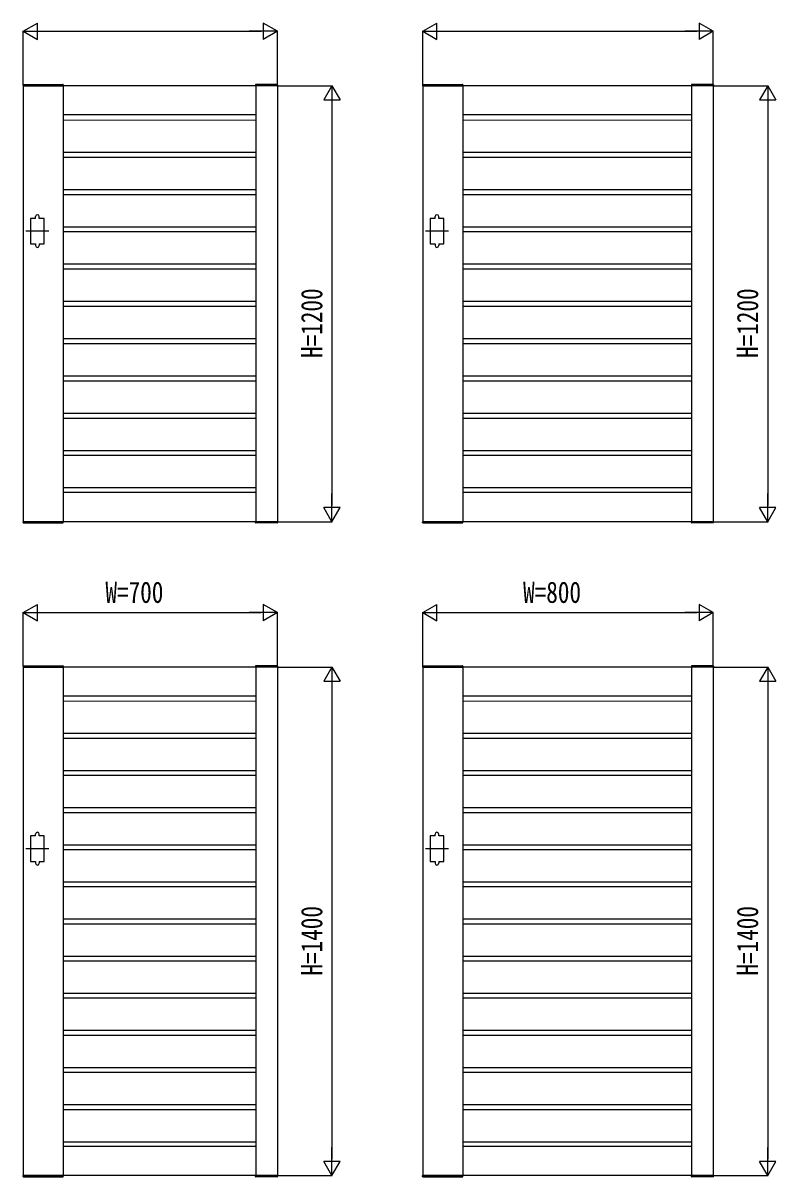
# Model space of a CAD drawing. Units: millimetres, scale not verified. Extents: x -8410 to 8410, y -5940 to 5940.
# Drawn here: x -1910 to 163, y 146 to 3322 of the extents above; entities that cross this region are included whole.
import ezdxf
from ezdxf.enums import TextEntityAlignment as Align

# ---------------------------------------------------------------- set-up
doc = ezdxf.new("R2010")
doc.units = ezdxf.units.MM
doc.header["$LTSCALE"] = 30
doc.layers.add('0-2_YKK_A1', color=4, linetype='Continuous')
doc.layers.add('0-3_YKK_D', color=6, linetype='Continuous')
doc.styles.add('ＭＳ ゴシック', font='')
doc.styles.get('ＭＳ ゴシック').set_extended_font_data('MS Gothic')

msp = doc.modelspace()

# ---------------------------------------------------------------- linework, layer by layer
at = {"layer": '0-2_YKK_A1'}
for p, q in [((-1910.33, 3152.55), (-1910.46, 3150)), ((-1910.46, 3150), (-1799.46, 3150)), ((-1909.96, 3150), (-1909.96, 1950)), ((-1209.96, 3150), (-1909.96, 3150)), ((-1909.33, 3153.5), (-1800.6, 3153.5)), ((-1799.96, 3150), (-1799.96, 1950)), ((-1799.6, 3152.55), (-1799.46, 3150)), ((-1270.33, 3152.55), (-1270.46, 3150)), ((-1209.46, 3150), (-1270.46, 3150)), ((-1269.96, 3150), (-1269.96, 1950)), ((-1210.6, 3153.5), (-1269.33, 3153.5)), ((-1209.96, 3150), (-1209.96, 1950)), ((-1209.6, 3152.55), (-1209.46, 3150)), ((-810.33, 3152.55), (-810.46, 3150)), ((-810.46, 3150), (-699.46, 3150)), ((-809.96, 3150), (-809.96, 1950)), ((-9.96, 3150), (-809.96, 3150)), ((-809.33, 3153.5), (-700.6, 3153.5)), ((-699.96, 3150), (-699.96, 1950)), ((-699.6, 3152.55), (-699.46, 3150)), ((-70.33, 3152.55), (-70.46, 3150)), ((-9.46, 3150), (-70.46, 3150)), ((-69.96, 3150), (-69.96, 1950)), ((-10.6, 3153.5), (-69.33, 3153.5)), ((-9.96, 3150), (-9.96, 1950)), ((-9.6, 3152.55), (-9.46, 3150)), ((-1269.96, 3070), (-1799.96, 3070)), ((-1799.96, 3055.7), (-1269.96, 3056.2)), ((-69.96, 3070), (-699.96, 3070)), ((-699.96, 3055.7), (-69.96, 3056.2)), ((-1799.96, 2967.2), (-1269.96, 2967.2)), ((-699.96, 2967.2), (-69.96, 2967.2)), ((-1799.96, 2953.6), (-1269.96, 2953.6)), ((-699.96, 2953.6), (-69.96, 2953.6)), ((-1799.96, 2864.6), (-1269.96, 2864.6)), ((-699.96, 2864.6), (-69.96, 2864.6)), ((-1799.96, 2851), (-1269.96, 2851)), ((-699.96, 2851), (-69.96, 2851)), ((-1875.96, 2785), (-1875.96, 2790)), ((-1865.96, 2785), (-1865.96, 2790)), ((-775.96, 2785), (-775.96, 2790)), ((-765.96, 2785), (-765.96, 2790)), ((-1839.46, 2750), (-1902.46, 2750)), ((-1799.96, 2762), (-1269.96, 2762)), ((-1799.96, 2748.4), (-1269.96, 2748.4)), ((-739.46, 2750), (-802.46, 2750)), ((-699.96, 2762), (-69.96, 2762)), ((-699.96, 2748.4), (-69.96, 2748.4)), ((-1875.96, 2715), (-1875.96, 2710)), ((-1865.96, 2715), (-1865.96, 2710)), ((-775.96, 2715), (-775.96, 2710)), ((-765.96, 2715), (-765.96, 2710)), ((-1799.96, 2659.4), (-1269.96, 2659.4)), ((-1799.96, 2645.8), (-1269.96, 2645.8)), ((-699.96, 2659.4), (-69.96, 2659.4)), ((-699.96, 2645.8), (-69.96, 2645.8)), ((-1799.96, 2556.8), (-1269.96, 2556.8)), ((-1799.96, 2543.2), (-1269.96, 2543.2)), ((-699.96, 2556.8), (-69.96, 2556.8)), ((-699.96, 2543.2), (-69.96, 2543.2)), ((-1799.96, 2454.2), (-1269.96, 2454.2)), ((-699.96, 2454.2), (-69.96, 2454.2)), ((-1799.96, 2440.6), (-1269.96, 2440.6)), ((-699.96, 2440.6), (-69.96, 2440.6)), ((-1799.96, 2351.6), (-1269.96, 2351.6)), ((-699.96, 2351.6), (-69.96, 2351.6)), ((-1799.96, 2338), (-1269.96, 2338)), ((-699.96, 2338), (-69.96, 2338)), ((-1799.96, 2249), (-1269.96, 2249)), ((-1799.96, 2235.4), (-1269.96, 2235.4)), ((-699.96, 2249), (-69.96, 2249)), ((-699.96, 2235.4), (-69.96, 2235.4)), ((-1799.96, 2146.4), (-1269.96, 2146.4)), ((-1799.96, 2132.8), (-1269.96, 2132.8)), ((-699.96, 2146.4), (-69.96, 2146.4)), ((-699.96, 2132.8), (-69.96, 2132.8)), ((-1799.96, 2043.8), (-1269.96, 2043.8)), ((-699.96, 2043.8), (-69.96, 2043.8)), ((-1269.96, 2030), (-1799.96, 2030)), ((-69.96, 2030), (-699.96, 2030)), ((-1910.46, 1950), (-1799.46, 1950)), ((-1910.33, 1947.45), (-1910.46, 1950)), ((-1209.96, 1950), (-1909.96, 1950)), ((-1909.33, 1946.5), (-1800.6, 1946.5)), ((-1799.6, 1947.45), (-1799.46, 1950)), ((-1209.46, 1950), (-1270.46, 1950)), ((-1270.33, 1947.45), (-1270.46, 1950)), ((-1210.6, 1946.5), (-1269.33, 1946.5)), ((-1209.6, 1947.45), (-1209.46, 1950)), ((-810.46, 1950), (-699.46, 1950)), ((-810.33, 1947.45), (-810.46, 1950)), ((-9.96, 1950), (-809.96, 1950)), ((-809.33, 1946.5), (-700.6, 1946.5)), ((-699.6, 1947.45), (-699.46, 1950)), ((-9.46, 1950), (-70.46, 1950)), ((-70.33, 1947.45), (-70.46, 1950)), ((-10.6, 1946.5), (-69.33, 1946.5)), ((-9.6, 1947.45), (-9.46, 1950)), ((-1910.33, 1552.55), (-1910.46, 1550)), ((-1910.46, 1550), (-1799.46, 1550)), ((-1909.96, 1550), (-1909.96, 150)), ((-1209.96, 1550), (-1909.96, 1550)), ((-1909.33, 1553.5), (-1800.6, 1553.5)), ((-1799.96, 1550), (-1799.96, 150)), ((-1799.6, 1552.55), (-1799.46, 1550)), ((-1270.33, 1552.55), (-1270.46, 1550)), ((-1209.46, 1550), (-1270.46, 1550)), ((-1269.96, 1550), (-1269.96, 150)), ((-1210.6, 1553.5), (-1269.33, 1553.5)), ((-1209.96, 1550), (-1209.96, 150)), ((-1209.6, 1552.55), (-1209.46, 1550)), ((-810.33, 1552.55), (-810.46, 1550)), ((-810.46, 1550), (-699.46, 1550)), ((-809.96, 1550), (-809.96, 150)), ((-9.96, 1550), (-809.96, 1550)), ((-809.33, 1553.5), (-700.6, 1553.5)), ((-699.96, 1550), (-699.96, 150)), ((-699.6, 1552.55), (-699.46, 1550)), ((-70.33, 1552.55), (-70.46, 1550)), ((-9.46, 1550), (-70.46, 1550)), ((-69.96, 1550), (-69.96, 150)), ((-10.6, 1553.5), (-69.33, 1553.5)), ((-9.96, 1550), (-9.96, 150)), ((-9.6, 1552.55), (-9.46, 1550)), ((-1269.96, 1470), (-1799.96, 1470)), ((-69.96, 1470), (-699.96, 1470)), ((-1799.96, 1456.1), (-1269.96, 1456.6)), ((-699.96, 1456.1), (-69.96, 1456.6)), ((-1799.96, 1367.6), (-1269.96, 1367.6)), ((-699.96, 1367.6), (-69.96, 1367.6)), ((-1799.96, 1354.4), (-1269.96, 1354.4)), ((-699.96, 1354.4), (-69.96, 1354.4)), ((-1799.96, 1265.4), (-1269.96, 1265.4)), ((-1799.96, 1252.2), (-1269.96, 1252.2)), ((-699.96, 1265.4), (-69.96, 1265.4)), ((-699.96, 1252.2), (-69.96, 1252.2)), ((-1799.96, 1163.2), (-1269.96, 1163.2)), ((-1799.96, 1150), (-1269.96, 1150)), ((-699.96, 1163.2), (-69.96, 1163.2)), ((-699.96, 1150), (-69.96, 1150)), ((-1875.96, 1085), (-1875.96, 1090)), ((-1865.96, 1085), (-1865.96, 1090)), ((-775.96, 1085), (-775.96, 1090)), ((-765.96, 1085), (-765.96, 1090)), ((-1839.46, 1050), (-1902.46, 1050)), ((-1799.96, 1061), (-1269.96, 1061)), ((-739.46, 1050), (-802.46, 1050)), ((-699.96, 1061), (-69.96, 1061)), ((-1799.96, 1047.8), (-1269.96, 1047.8)), ((-699.96, 1047.8), (-69.96, 1047.8)), ((-1875.96, 1015), (-1875.96, 1010)), ((-1865.96, 1015), (-1865.96, 1010)), ((-775.96, 1015), (-775.96, 1010)), ((-765.96, 1015), (-765.96, 1010)), ((-1799.96, 958.8), (-1269.96, 958.8)), ((-699.96, 958.8), (-69.96, 958.8)), ((-1799.96, 945.6), (-1269.96, 945.6)), ((-699.96, 945.6), (-69.96, 945.6)), ((-1799.96, 856.6), (-1269.96, 856.6)), ((-1799.96, 843.4), (-1269.96, 843.4)), ((-699.96, 856.6), (-69.96, 856.6)), ((-699.96, 843.4), (-69.96, 843.4)), ((-1799.96, 754.4), (-1269.96, 754.4)), ((-1799.96, 741.2), (-1269.96, 741.2)), ((-699.96, 754.4), (-69.96, 754.4)), ((-699.96, 741.2), (-69.96, 741.2)), ((-1799.96, 652.19), (-1269.96, 652.19)), ((-1799.96, 639), (-1269.96, 639)), ((-699.96, 652.19), (-69.96, 652.19)), ((-699.96, 639), (-69.96, 639)), ((-1799.96, 550), (-1269.96, 550)), ((-699.96, 550), (-69.96, 550)), ((-1799.96, 536.8), (-1269.96, 536.8)), ((-699.96, 536.8), (-69.96, 536.8)), ((-1799.96, 447.8), (-1269.96, 447.8)), ((-699.96, 447.8), (-69.96, 447.8)), ((-1799.96, 434.6), (-1269.96, 434.6)), ((-699.96, 434.6), (-69.96, 434.6)), ((-1799.96, 345.6), (-1269.96, 345.6)), ((-1799.96, 332.4), (-1269.96, 332.4)), ((-699.96, 345.6), (-69.96, 345.6)), ((-699.96, 332.4), (-69.96, 332.4)), ((-1799.96, 243.4), (-1269.96, 243.4)), ((-1269.96, 230), (-1799.96, 230)), ((-699.96, 243.4), (-69.96, 243.4)), ((-69.96, 230), (-699.96, 230)), ((-1910.46, 150), (-1799.46, 150)), ((-1910.33, 147.45), (-1910.46, 150)), ((-1209.96, 150), (-1909.96, 150)), ((-1909.33, 146.5), (-1800.6, 146.5)), ((-1799.6, 147.45), (-1799.46, 150)), ((-1209.46, 150), (-1270.46, 150)), ((-1270.33, 147.45), (-1270.46, 150)), ((-1210.6, 146.5), (-1269.33, 146.5)), ((-1209.6, 147.45), (-1209.46, 150)), ((-810.46, 150), (-699.46, 150)), ((-810.33, 147.45), (-810.46, 150)), ((-9.96, 150), (-809.96, 150)), ((-809.33, 146.5), (-700.6, 146.5)), ((-699.6, 147.45), (-699.46, 150)), ((-9.46, 150), (-70.46, 150)), ((-70.33, 147.45), (-70.46, 150)), ((-10.6, 146.5), (-69.33, 146.5)), ((-9.6, 147.45), (-9.46, 150))]:
    msp.add_line(p, q, dxfattribs=at)
for points in [[(-1875.96, 2785), (-1889.96, 2785), (-1889.96, 2715), (-1875.96, 2715)], [(-1865.96, 2715), (-1851.96, 2715), (-1851.96, 2785), (-1865.96, 2785)], [(-775.96, 2785), (-789.96, 2785), (-789.96, 2715), (-775.96, 2715)], [(-765.96, 2715), (-751.96, 2715), (-751.96, 2785), (-765.96, 2785)], [(-1875.96, 1085), (-1889.96, 1085), (-1889.96, 1015), (-1875.96, 1015)], [(-1865.96, 1015), (-1851.96, 1015), (-1851.96, 1085), (-1865.96, 1085)], [(-775.96, 1085), (-789.96, 1085), (-789.96, 1015), (-775.96, 1015)], [(-765.96, 1015), (-751.96, 1015), (-751.96, 1085), (-765.96, 1085)]]:
    msp.add_lwpolyline(points, dxfattribs=at)
for centre, radius, start, end in [((-1909.33, 3152.5), 1, 90, 177), ((-1800.6, 3152.5), 1, 3, 90), ((-1269.33, 3152.5), 1, 90, 177), ((-1210.6, 3152.5), 1, 3, 90), ((-809.33, 3152.5), 1, 90, 177), ((-700.6, 3152.5), 1, 3, 90), ((-69.33, 3152.5), 1, 90, 177), ((-10.6, 3152.5), 1, 3, 90), ((-1870.96, 2790), 5, 0, 180), ((-770.96, 2790), 5, 0, 180), ((-1870.96, 2710), 5, 180, 0), ((-770.96, 2710), 5, 180, 0), ((-1909.33, 1947.5), 1, 183, 270), ((-1800.6, 1947.5), 1, 270, 357), ((-1269.33, 1947.5), 1, 183, 270), ((-1210.6, 1947.5), 1, 270, 357), ((-809.33, 1947.5), 1, 183, 270), ((-700.6, 1947.5), 1, 270, 357), ((-69.33, 1947.5), 1, 183, 270), ((-10.6, 1947.5), 1, 270, 357), ((-1909.33, 1552.5), 1, 90, 177), ((-1800.6, 1552.5), 1, 3, 90), ((-1269.33, 1552.5), 1, 90, 177), ((-1210.6, 1552.5), 1, 3, 90), ((-809.33, 1552.5), 1, 90, 177), ((-700.6, 1552.5), 1, 3, 90), ((-69.33, 1552.5), 1, 90, 177), ((-10.6, 1552.5), 1, 3, 90), ((-1870.96, 1090), 5, 0, 180), ((-770.96, 1090), 5, 0, 180), ((-1870.96, 1010), 5, 180, 0), ((-770.96, 1010), 5, 180, 0), ((-1909.33, 147.5), 1, 183, 270), ((-1800.6, 147.5), 1, 270, 357), ((-1269.33, 147.5), 1, 183, 270), ((-1210.6, 147.5), 1, 270, 357), ((-809.33, 147.5), 1, 183, 270), ((-700.6, 147.5), 1, 270, 357), ((-69.33, 147.5), 1, 183, 270), ((-10.6, 147.5), 1, 270, 357)]:
    msp.add_arc(centre, radius, start, end, dxfattribs=at)
at = {"layer": '0-3_YKK_D'}
for p, q in [((-1909.96, 3300), (-1870.99, 3322.5)), ((-1870.99, 3277.5), (-1870.99, 3322.5)), ((-1209.96, 3300), (-1248.94, 3322.5)), ((-1248.94, 3322.5), (-1248.94, 3277.5)), ((-809.96, 3300), (-770.99, 3322.5)), ((-770.99, 3277.5), (-770.99, 3322.5)), ((-9.96, 3300), (-48.94, 3322.5)), ((-48.94, 3322.5), (-48.94, 3277.5)), ((-1909.96, 3152), (-1909.96, 3301)), ((-1909.96, 3300), (-1870.99, 3277.5)), ((-1909.96, 3300), (-1832.02, 3300)), ((-1864.96, 3300), (-1254.96, 3300)), ((-1209.96, 3300), (-1287.91, 3300)), ((-1209.96, 3300), (-1248.94, 3277.5)), ((-1209.96, 3152), (-1209.96, 3301)), ((-809.96, 3152), (-809.96, 3301)), ((-809.96, 3300), (-770.99, 3277.5)), ((-809.96, 3300), (-732.02, 3300)), ((-764.96, 3300), (-54.96, 3300)), ((-9.96, 3300), (-87.91, 3300)), ((-9.96, 3300), (-48.94, 3277.5)), ((-9.96, 3152), (-9.96, 3301)), ((-1207.96, 3150), (-1058.96, 3150)), ((-1059.96, 3150), (-1082.46, 3111.03)), ((-1059.96, 3150), (-1037.46, 3111.03)), ((-1059.96, 3150), (-1059.96, 3072.06)), ((-7.96, 3150), (141.04, 3150)), ((140.04, 3150), (117.54, 3111.03)), ((140.04, 3150), (162.54, 3111.03)), ((140.04, 3150), (140.04, 3072.06)), ((-1082.46, 3111.03), (-1037.46, 3111.03)), ((-1059.96, 3105), (-1059.96, 1995)), ((117.54, 3111.03), (162.54, 3111.03)), ((140.04, 3105), (140.04, 1995)), ((-1059.96, 1950), (-1059.96, 2027.94)), ((140.04, 1950), (140.04, 2027.94)), ((-1059.96, 1950), (-1082.46, 1988.97)), ((-1037.46, 1988.97), (-1082.46, 1988.97)), ((-1059.96, 1950), (-1037.46, 1988.97)), ((140.04, 1950), (117.54, 1988.97)), ((162.54, 1988.97), (117.54, 1988.97)), ((140.04, 1950), (162.54, 1988.97)), ((-1207.96, 1950), (-1058.96, 1950)), ((-7.96, 1950), (141.04, 1950)), ((-1909.96, 1700), (-1870.99, 1722.5)), ((-1870.99, 1677.5), (-1870.99, 1722.5)), ((-1209.96, 1700), (-1248.94, 1722.5)), ((-1248.94, 1722.5), (-1248.94, 1677.5)), ((-809.96, 1700), (-770.99, 1722.5)), ((-770.99, 1677.5), (-770.99, 1722.5)), ((-9.96, 1700), (-48.94, 1722.5)), ((-48.94, 1722.5), (-48.94, 1677.5)), ((-1909.96, 1552), (-1909.96, 1701)), ((-1909.96, 1700), (-1870.99, 1677.5)), ((-1909.96, 1700), (-1832.02, 1700)), ((-1864.96, 1700), (-1254.96, 1700)), ((-1209.96, 1700), (-1287.91, 1700)), ((-1209.96, 1700), (-1248.94, 1677.5)), ((-1209.96, 1552), (-1209.96, 1701)), ((-809.96, 1552), (-809.96, 1701)), ((-809.96, 1700), (-770.99, 1677.5)), ((-809.96, 1700), (-732.02, 1700)), ((-764.96, 1700), (-54.96, 1700)), ((-9.96, 1700), (-87.91, 1700)), ((-9.96, 1700), (-48.94, 1677.5)), ((-9.96, 1552), (-9.96, 1701)), ((-1207.96, 1550), (-1058.96, 1550)), ((-1059.96, 1550), (-1082.46, 1511.03)), ((-1059.96, 1550), (-1037.46, 1511.03)), ((-1059.96, 1550), (-1059.96, 1472.06)), ((-7.96, 1550), (141.04, 1550)), ((140.04, 1550), (117.54, 1511.03)), ((140.04, 1550), (162.54, 1511.03)), ((140.04, 1550), (140.04, 1472.06)), ((-1082.46, 1511.03), (-1037.46, 1511.03)), ((-1059.96, 1505), (-1059.96, 195)), ((117.54, 1511.03), (162.54, 1511.03)), ((140.04, 1505), (140.04, 195)), ((-1059.96, 150), (-1059.96, 227.94)), ((140.04, 150), (140.04, 227.94)), ((-1059.96, 150), (-1082.46, 188.97)), ((-1037.46, 188.97), (-1082.46, 188.97)), ((-1059.96, 150), (-1037.46, 188.97)), ((140.04, 150), (117.54, 188.97)), ((162.54, 188.97), (117.54, 188.97)), ((140.04, 150), (162.54, 188.97)), ((-1207.96, 150), (-1058.96, 150)), ((-7.96, 150), (141.04, 150))]:
    msp.add_line(p, q, dxfattribs=at)

# ---------------------------------------------------------------- texts
at = {"layer": '0-3_YKK_D', "style": 'ＭＳ ゴシック', "width": 0.8}
for s, p in [('H=1200', (-1068.96, 2400.67)), ('H=1200', (131.04, 2400.67)), ('H=1400', (-1068.96, 700.67)), ('H=1400', (131.04, 700.67))]:
    msp.add_text(s, height=58.65, rotation=90, dxfattribs=at).set_placement(p, align=Align.BOTTOM_LEFT)
for s, p in [('W=700', (-1683.7, 1709)), ('W=800', (-533.7, 1709))]:
    msp.add_text(s, height=58.65, dxfattribs=at).set_placement(p, align=Align.BOTTOM_LEFT)

doc.saveas('drawing.dxf')
